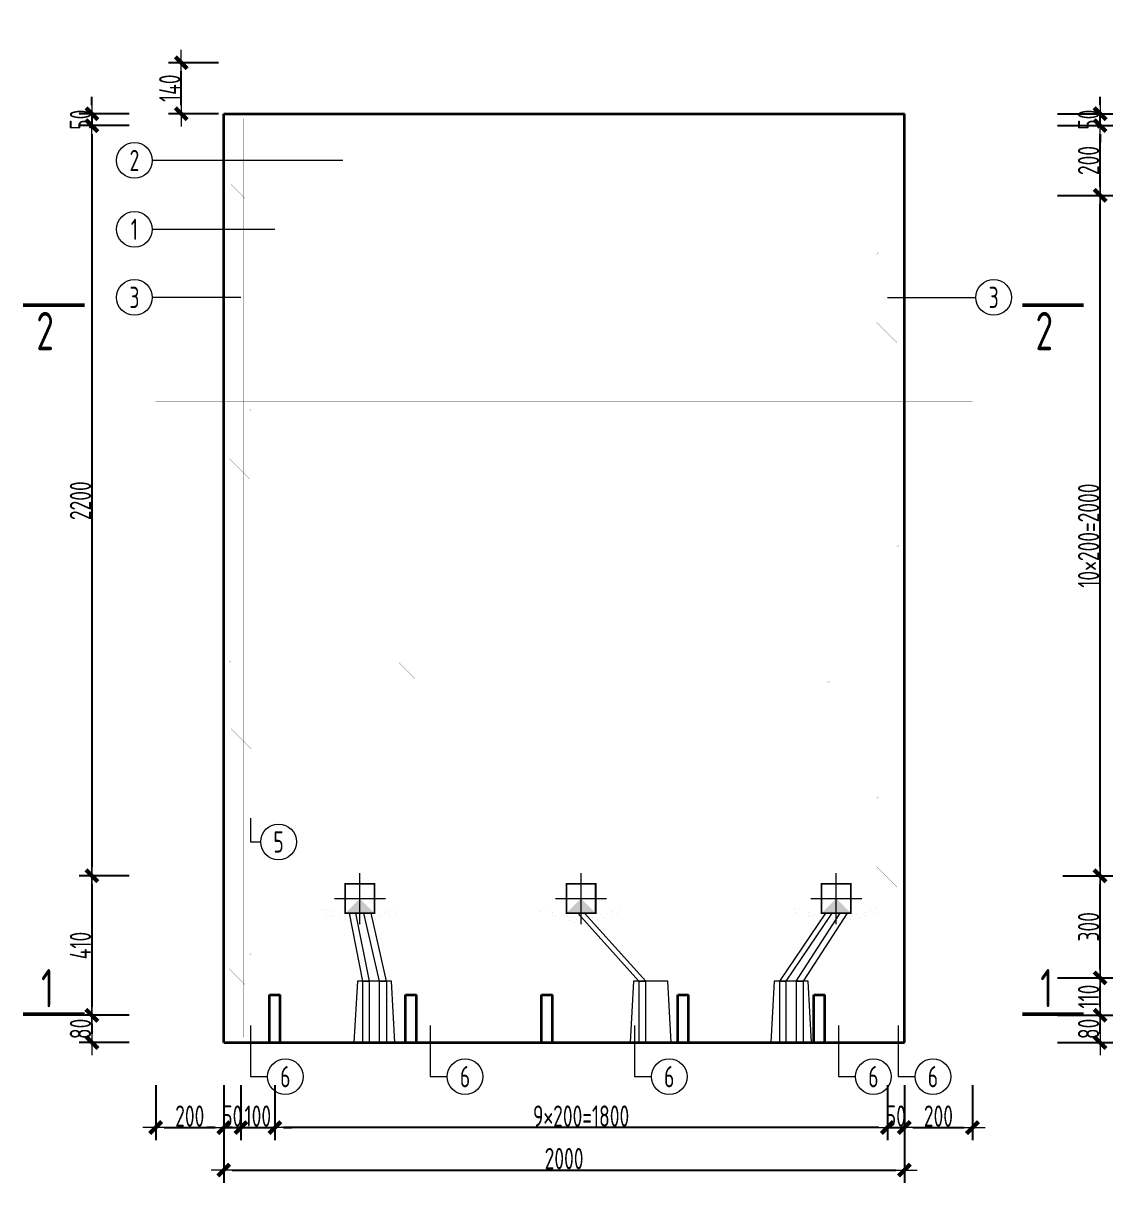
# Model space of a CAD drawing. Extents: x -85320 to 1679916, y -1321939 to 627.
# Drawn here: x 1171296 to 1184104, y -850904 to -837270 of the extents above; entities that cross this region are included whole.
import ezdxf
from ezdxf.enums import TextEntityAlignment as Align

# ---------------------------------------------------------------- set-up
doc = ezdxf.new("R2010")
doc.units = 0
doc.header["$LTSCALE"] = 1000
doc.linetypes.add('DOTE', pattern=[2.42, 2, -0.2, 0.02, -0.2])
for name, color, linetype in [('DIAN BOX', 7, 'Continuous'), ('图名', 85, 'Continuous'), ('砼墙', 3, 'Continuous')]:
    doc.layers.add(name, color=color, linetype=linetype)
for name, color, linetype, lineweight in [('WCOL', 7, 'Continuous', 0), ('手孔', 6, 'Continuous', 0), ('直线', 7, 'Continuous', 18), ('预制墙墙身水平筋', 130, 'Continuous', 18), ('预制墙墙身纵向受力筋', 1, 'Continuous', 18), ('预制墙墙身纵向非受力筋', 94, 'Continuous', 18), ('预制墙墙身附加筋', 94, 'Continuous', 18), ('预制墙拉筋', 130, 'Continuous', 18), ('预制墙详图标注', 3, 'Continuous', 18), ('预制墙详图轮廓', 3, 'Continuous', 35)]:
    doc.layers.add(name, color=color, linetype=linetype, lineweight=lineweight)
doc.styles.add('样式 1', font='yjkeng.shx', dxfattribs={"width": 0.7, "bigfont": 'yjkchn.shx'})
doc.styles.add('样式 2', font='yjkeng.shx', dxfattribs={"width": 0.7, "bigfont": 'yjkchn.shx'})
doc.dimstyles.new('盈建科结构', dxfattribs={"dimscale": 100, "dimtxt": 2.5, "dimasz": 1, "dimexe": 1.5, "dimexo": 0.625, "dimgap": 0.1, "dimtad": 1, "dimdec": 0, "dimrnd": 1, "dimzin": 0, "dimdsep": 46, "dimtxsty": '样式 1', "dimblk": '_yjkbk', "dimblk1": 'ARCHTICK', "dimblk2": 'ARCHTICK', "dimcen": 0.09, "dimadec": 0, "dimazin": 0, "dimtfac": 1, "dimtdec": 4, "dimtix": 1, "dimtmove": 2, "dimatfit": 3, "dimfxl": 1, "dimtolj": 1, "dimtzin": 0, "dimarcsym": 0})

# ---------------------------------------------------------------- blocks, each defined once
blk = doc.blocks.new('_yjkbk')
blk.add_line((-1, 0), (1.5, 0))
blk.add_lwpolyline([(-0.7, -0.7, 0.5, 0.5, 0), (0.7, 0.7, 0.5, 0.5, 0)], format="xyseb")
blk = doc.blocks.new('*D447')
at = {"layer": 'Defpoints', "color": 0, "transparency": 16777216}
for p in [(1172854, -849754), (1173654, -849754), (1173654, -850254)]:
    blk.add_point(p, dxfattribs=at)
at = {"layer": '预制墙详图标注', "color": 0, "lineweight": -2, "transparency": 16777216}
for p, q in [((1172854, -849754), (1172854, -850404)), ((1173654, -849754), (1173654, -850404)), ((1172954, -850254), (1173554, -850254))]:
    blk.add_line(p, q, dxfattribs=at)
at = {"layer": '预制墙详图标注', "color": 0, "lineweight": -2, "transparency": 16777216, "xscale": 100, "yscale": 100, "zscale": 100, "rotation": 180}
blk.add_blockref('_yjkbk', (1172854, -850254), dxfattribs=at)
at = {"layer": '预制墙详图标注', "color": 0, "lineweight": -2, "transparency": 16777216, "xscale": 100, "yscale": 100, "zscale": 100}
blk.add_blockref('_yjkbk', (1173654, -850254), dxfattribs=at)
at = {"layer": '预制墙详图标注', "color": 0, "transparency": 16777216, "insert": (1173254, -850244), "char_height": 250, "attachment_point": 8, "style": '样式 1'}
blk.add_mtext('\\A1;200', dxfattribs=at)
blk = doc.blocks.new('_ArchTick')
at = {"color": 0, "linetype": 'ByBlock', "const_width": 0.4}
blk.add_lwpolyline([(-0.5, -0.5), (0.5, 0.5)], dxfattribs=at)
blk = doc.blocks.new('*D448')
at = {"layer": 'Defpoints', "color": 0, "transparency": 16777216}
for p in [(1173654, -849754), (1173854, -849754), (1173854, -850254)]:
    blk.add_point(p, dxfattribs=at)
at = {"layer": '预制墙详图标注', "color": 0, "lineweight": -2, "transparency": 16777216}
for p, q in [((1173654, -849754), (1173654, -850404)), ((1173854, -849754), (1173854, -850404)), ((1173554, -850254), (1173454, -850254)), ((1173654, -850254), (1173854, -850254)), ((1173954, -850254), (1174054, -850254))]:
    blk.add_line(p, q, dxfattribs=at)
at = {"layer": '预制墙详图标注', "color": 0, "lineweight": -2, "transparency": 16777216, "xscale": 100, "yscale": 100, "zscale": 100}
blk.add_blockref('_yjkbk', (1173654, -850254), dxfattribs=at)
at = {"layer": '预制墙详图标注', "color": 0, "lineweight": -2, "transparency": 16777216, "xscale": 100, "yscale": 100, "zscale": 100, "rotation": 180}
blk.add_blockref('_yjkbk', (1173854, -850254), dxfattribs=at)
at = {"layer": '预制墙详图标注', "color": 0, "transparency": 16777216, "insert": (1173754, -850244), "char_height": 250, "attachment_point": 8, "style": '样式 1'}
blk.add_mtext('\\A1;50', dxfattribs=at)
blk = doc.blocks.new('*D449')
at = {"layer": 'Defpoints', "color": 0, "transparency": 16777216}
for p in [(1173854, -849754), (1174254, -849754), (1174254, -850254)]:
    blk.add_point(p, dxfattribs=at)
at = {"layer": '预制墙详图标注', "color": 0, "lineweight": -2, "transparency": 16777216}
for p, q in [((1173854, -849754), (1173854, -850404)), ((1174254, -849754), (1174254, -850404)), ((1173754, -850254), (1173654, -850254)), ((1173854, -850254), (1174254, -850254)), ((1174354, -850254), (1174454, -850254))]:
    blk.add_line(p, q, dxfattribs=at)
at = {"layer": '预制墙详图标注', "color": 0, "lineweight": -2, "transparency": 16777216, "xscale": 100, "yscale": 100, "zscale": 100}
blk.add_blockref('_yjkbk', (1173854, -850254), dxfattribs=at)
at = {"layer": '预制墙详图标注', "color": 0, "lineweight": -2, "transparency": 16777216, "xscale": 100, "yscale": 100, "zscale": 100, "rotation": 180}
blk.add_blockref('_yjkbk', (1174254, -850254), dxfattribs=at)
at = {"layer": '预制墙详图标注', "color": 0, "transparency": 16777216, "insert": (1174054, -850244), "char_height": 250, "attachment_point": 8, "style": '样式 1'}
blk.add_mtext('\\A1;100', dxfattribs=at)
blk = doc.blocks.new('*D450')
at = {"layer": 'Defpoints', "color": 0, "transparency": 16777216}
for p in [(1174254, -849754), (1181454, -849754), (1174254, -850254)]:
    blk.add_point(p, dxfattribs=at)
at = {"layer": '预制墙详图标注', "color": 0, "lineweight": -2, "transparency": 16777216}
for p, q in [((1174254, -849816), (1174254, -850404)), ((1181454, -849816), (1181454, -850404)), ((1181354, -850254), (1174354, -850254))]:
    blk.add_line(p, q, dxfattribs=at)
at = {"layer": '预制墙详图标注', "color": 0, "lineweight": -2, "transparency": 16777216, "xscale": 100, "yscale": 100, "zscale": 100, "rotation": 180}
blk.add_blockref('_yjkbk', (1174254, -850254), dxfattribs=at)
at = {"layer": '预制墙详图标注', "color": 0, "lineweight": -2, "transparency": 16777216, "xscale": 100, "yscale": 100, "zscale": 100}
blk.add_blockref('_yjkbk', (1181454, -850254), dxfattribs=at)
at = {"layer": '预制墙详图标注', "color": 0, "transparency": 16777216, "insert": (1177854, -850244), "char_height": 250, "attachment_point": 8, "style": '样式 1'}
blk.add_mtext('\\A1;9×200=1800', dxfattribs=at)
blk = doc.blocks.new('*D451')
at = {"layer": 'Defpoints', "color": 0, "transparency": 16777216}
for p in [(1181454, -849754), (1181654, -849754), (1181654, -850254)]:
    blk.add_point(p, dxfattribs=at)
at = {"layer": '预制墙详图标注', "color": 0, "lineweight": -2, "transparency": 16777216}
for p, q in [((1181454, -849754), (1181454, -850404)), ((1181654, -849754), (1181654, -850404)), ((1181354, -850254), (1181254, -850254)), ((1181454, -850254), (1181654, -850254)), ((1181754, -850254), (1181854, -850254))]:
    blk.add_line(p, q, dxfattribs=at)
at = {"layer": '预制墙详图标注', "color": 0, "lineweight": -2, "transparency": 16777216, "xscale": 100, "yscale": 100, "zscale": 100}
blk.add_blockref('_yjkbk', (1181454, -850254), dxfattribs=at)
at = {"layer": '预制墙详图标注', "color": 0, "lineweight": -2, "transparency": 16777216, "xscale": 100, "yscale": 100, "zscale": 100, "rotation": 180}
blk.add_blockref('_yjkbk', (1181654, -850254), dxfattribs=at)
at = {"layer": '预制墙详图标注', "color": 0, "transparency": 16777216, "insert": (1181554, -850244), "char_height": 250, "attachment_point": 8, "style": '样式 1'}
blk.add_mtext('\\A1;50', dxfattribs=at)
blk = doc.blocks.new('*D452')
at = {"layer": 'Defpoints', "color": 0, "transparency": 16777216}
for p in [(1181654, -849754), (1182454, -849754), (1182454, -850254)]:
    blk.add_point(p, dxfattribs=at)
at = {"layer": '预制墙详图标注', "color": 0, "lineweight": -2, "transparency": 16777216}
for p, q in [((1181654, -849754), (1181654, -850404)), ((1182454, -849754), (1182454, -850404)), ((1181754, -850254), (1182354, -850254))]:
    blk.add_line(p, q, dxfattribs=at)
at = {"layer": '预制墙详图标注', "color": 0, "lineweight": -2, "transparency": 16777216, "xscale": 100, "yscale": 100, "zscale": 100, "rotation": 180}
blk.add_blockref('_yjkbk', (1181654, -850254), dxfattribs=at)
at = {"layer": '预制墙详图标注', "color": 0, "lineweight": -2, "transparency": 16777216, "xscale": 100, "yscale": 100, "zscale": 100}
blk.add_blockref('_yjkbk', (1182454, -850254), dxfattribs=at)
at = {"layer": '预制墙详图标注', "color": 0, "transparency": 16777216, "insert": (1182054, -850244), "char_height": 250, "attachment_point": 8, "style": '样式 1'}
blk.add_mtext('\\A1;200', dxfattribs=at)
blk = doc.blocks.new('*D459')
at = {"layer": 'Defpoints', "color": 0, "transparency": 16777216}
for p in [(1173654, -850254), (1181654, -850254), (1181654, -850754)]:
    blk.add_point(p, dxfattribs=at)
at = {"layer": '预制墙详图标注', "color": 0, "lineweight": -2, "transparency": 16777216}
for p, q in [((1173654, -850316), (1173654, -850904)), ((1181654, -850316), (1181654, -850904)), ((1173754, -850754), (1181554, -850754))]:
    blk.add_line(p, q, dxfattribs=at)
at = {"layer": '预制墙详图标注', "color": 0, "lineweight": -2, "transparency": 16777216, "xscale": 100, "yscale": 100, "zscale": 100, "rotation": 180}
blk.add_blockref('_yjkbk', (1173654, -850754), dxfattribs=at)
at = {"layer": '预制墙详图标注', "color": 0, "lineweight": -2, "transparency": 16777216, "xscale": 100, "yscale": 100, "zscale": 100}
blk.add_blockref('_yjkbk', (1181654, -850754), dxfattribs=at)
at = {"layer": '预制墙详图标注', "color": 0, "transparency": 16777216, "insert": (1177654, -850744), "char_height": 250, "attachment_point": 8, "style": '样式 1'}
blk.add_mtext('\\A1;2000', dxfattribs=at)
blk = doc.blocks.new('*D460')
at = {"layer": 'Defpoints', "color": 0, "transparency": 16777216}
for p in [(1172604, -848934), (1172104, -849254), (1172604, -849254)]:
    blk.add_point(p, dxfattribs=at)
at = {"layer": '预制墙详图标注', "color": 0, "lineweight": -2, "transparency": 16777216}
for p, q in [((1172541, -848934), (1171954, -848934)), ((1172104, -849034), (1172104, -849154)), ((1172541, -849254), (1171954, -849254))]:
    blk.add_line(p, q, dxfattribs=at)
at = {"layer": '预制墙详图标注', "color": 0, "lineweight": -2, "transparency": 16777216, "xscale": 100, "yscale": 100, "zscale": 100}
for p, rotation in [((1172104, -848934), 90), ((1172104, -849254), 270)]:
    blk.add_blockref('_yjkbk', p, dxfattribs=dict(at, rotation=rotation))
at = {"layer": '预制墙详图标注', "color": 0, "transparency": 16777216, "insert": (1172094, -849094), "char_height": 250, "attachment_point": 8, "rotation": 90, "style": '样式 1'}
blk.add_mtext('\\A1;80', dxfattribs=at)
blk = doc.blocks.new('*D461')
at = {"layer": 'Defpoints', "color": 0, "transparency": 16777216}
for p in [(1172604, -847294), (1172104, -848934), (1172604, -848934)]:
    blk.add_point(p, dxfattribs=at)
at = {"layer": '预制墙详图标注', "color": 0, "lineweight": -2, "transparency": 16777216}
for p, q in [((1172541, -847294), (1171954, -847294)), ((1172104, -847394), (1172104, -848834)), ((1172541, -848934), (1171954, -848934))]:
    blk.add_line(p, q, dxfattribs=at)
at = {"layer": '预制墙详图标注', "color": 0, "lineweight": -2, "transparency": 16777216, "xscale": 100, "yscale": 100, "zscale": 100}
for p, rotation in [((1172104, -847294), 90), ((1172104, -848934), 270)]:
    blk.add_blockref('_yjkbk', p, dxfattribs=dict(at, rotation=rotation))
at = {"layer": '预制墙详图标注', "color": 0, "transparency": 16777216, "insert": (1172094, -848114), "char_height": 250, "attachment_point": 8, "rotation": 90, "style": '样式 1'}
blk.add_mtext('\\A1;410', dxfattribs=at)
blk = doc.blocks.new('*D462')
at = {"layer": 'Defpoints', "color": 0, "transparency": 16777216}
for p in [(1172604, -838474), (1172104, -847294), (1172604, -847294)]:
    blk.add_point(p, dxfattribs=at)
at = {"layer": '预制墙详图标注', "color": 0, "lineweight": -2, "transparency": 16777216}
for p, q in [((1172541, -838474), (1171954, -838474)), ((1172104, -838574), (1172104, -847194)), ((1172541, -847294), (1171954, -847294))]:
    blk.add_line(p, q, dxfattribs=at)
at = {"layer": '预制墙详图标注', "color": 0, "lineweight": -2, "transparency": 16777216, "xscale": 100, "yscale": 100, "zscale": 100}
for p, rotation in [((1172104, -838474), 90), ((1172104, -847294), 270)]:
    blk.add_blockref('_yjkbk', p, dxfattribs=dict(at, rotation=rotation))
at = {"layer": '预制墙详图标注', "color": 0, "transparency": 16777216, "insert": (1172094, -842884), "char_height": 250, "attachment_point": 8, "rotation": 90, "style": '样式 1'}
blk.add_mtext('\\A1;2200', dxfattribs=at)
blk = doc.blocks.new('*D463')
at = {"layer": 'Defpoints', "color": 0, "transparency": 16777216}
for p in [(1172604, -838334), (1172104, -838474), (1172604, -838474)]:
    blk.add_point(p, dxfattribs=at)
at = {"layer": '预制墙详图标注', "color": 0, "lineweight": -2, "transparency": 16777216}
for p, q in [((1172104, -838234), (1172104, -838134)), ((1172541, -838334), (1171954, -838334)), ((1172104, -838334), (1172104, -838474)), ((1172541, -838474), (1171954, -838474)), ((1172104, -838574), (1172104, -838674))]:
    blk.add_line(p, q, dxfattribs=at)
at = {"layer": '预制墙详图标注', "color": 0, "lineweight": -2, "transparency": 16777216, "xscale": 100, "yscale": 100, "zscale": 100}
for p, rotation in [((1172104, -838334), 270), ((1172104, -838474), 90)]:
    blk.add_blockref('_yjkbk', p, dxfattribs=dict(at, rotation=rotation))
at = {"layer": '预制墙详图标注', "color": 0, "transparency": 16777216, "insert": (1172094, -838404), "char_height": 250, "attachment_point": 8, "rotation": 90, "style": '样式 1'}
blk.add_mtext('\\A1;50', dxfattribs=at)
blk = doc.blocks.new('*D464')
at = {"layer": 'Defpoints', "color": 0, "transparency": 16777216}
for p in [(1183454, -848934), (1183954, -848934), (1183454, -849254)]:
    blk.add_point(p, dxfattribs=at)
at = {"layer": '预制墙详图标注', "color": 0, "lineweight": -2, "transparency": 16777216}
for p, q in [((1183454, -848934), (1184104, -848934)), ((1183954, -849154), (1183954, -849034)), ((1183454, -849254), (1184104, -849254))]:
    blk.add_line(p, q, dxfattribs=at)
at = {"layer": '预制墙详图标注', "color": 0, "lineweight": -2, "transparency": 16777216, "xscale": 100, "yscale": 100, "zscale": 100}
for p, rotation in [((1183954, -848934), 90), ((1183954, -849254), 270)]:
    blk.add_blockref('_yjkbk', p, dxfattribs=dict(at, rotation=rotation))
at = {"layer": '预制墙详图标注', "color": 0, "transparency": 16777216, "insert": (1183944, -849094), "char_height": 250, "attachment_point": 8, "rotation": 90, "style": '样式 1'}
blk.add_mtext('\\A1;80', dxfattribs=at)
blk = doc.blocks.new('*D465')
at = {"layer": 'Defpoints', "color": 0, "transparency": 16777216}
for p in [(1183454, -848494), (1183954, -848494), (1183454, -848934)]:
    blk.add_point(p, dxfattribs=at)
at = {"layer": '预制墙详图标注', "color": 0, "lineweight": -2, "transparency": 16777216}
for p, q in [((1183454, -848494), (1184104, -848494)), ((1183954, -848834), (1183954, -848594)), ((1183454, -848934), (1184104, -848934))]:
    blk.add_line(p, q, dxfattribs=at)
at = {"layer": '预制墙详图标注', "color": 0, "lineweight": -2, "transparency": 16777216, "xscale": 100, "yscale": 100, "zscale": 100}
for p, rotation in [((1183954, -848494), 90), ((1183954, -848934), 270)]:
    blk.add_blockref('_yjkbk', p, dxfattribs=dict(at, rotation=rotation))
at = {"layer": '预制墙详图标注', "color": 0, "transparency": 16777216, "insert": (1183944, -848714), "char_height": 250, "attachment_point": 8, "rotation": 90, "style": '样式 1'}
blk.add_mtext('\\A1;110', dxfattribs=at)
blk = doc.blocks.new('*D466')
at = {"layer": 'Defpoints', "color": 0, "transparency": 16777216}
for p in [(1183454, -847294), (1183954, -847294), (1183454, -848494)]:
    blk.add_point(p, dxfattribs=at)
at = {"layer": '预制墙详图标注', "color": 0, "lineweight": -2, "transparency": 16777216}
for p, q in [((1183516, -847294), (1184104, -847294)), ((1183954, -848394), (1183954, -847394)), ((1183516, -848494), (1184104, -848494))]:
    blk.add_line(p, q, dxfattribs=at)
at = {"layer": '预制墙详图标注', "color": 0, "lineweight": -2, "transparency": 16777216, "xscale": 100, "yscale": 100, "zscale": 100}
for p, rotation in [((1183954, -847294), 90), ((1183954, -848494), 270)]:
    blk.add_blockref('_yjkbk', p, dxfattribs=dict(at, rotation=rotation))
at = {"layer": '预制墙详图标注', "color": 0, "transparency": 16777216, "insert": (1183944, -847894), "char_height": 250, "attachment_point": 8, "rotation": 90, "style": '样式 1'}
blk.add_mtext('\\A1;300', dxfattribs=at)
blk = doc.blocks.new('线盒')
at = {"layer": 'DIAN BOX'}
h = blk.add_hatch(color=256, dxfattribs=at)
h.dxf.hatch_style = 1
h.paths.add_polyline_path([(1465682, -670175), (1465854, -670347), (1465510, -670347)])
at = {"color": 6, "const_width": 20}
blk.add_lwpolyline([(1465510, -670003), (1465854, -670003), (1465854, -670347), (1465510, -670347), (1465510, -670003)], dxfattribs=at)
at = {"layer": 'WCOL', "color": 4, "linetype": 'DOTE'}
for p, q in [((1465682, -670475), (1465682, -669876)), ((1465383, -670175), (1465982, -670175))]:
    blk.add_line(p, q, dxfattribs=at)
at = {"layer": 'WCOL', "color": 5}
blk.add_lwpolyline([(1465510, -670347), (1465854, -670347), (1465854, -670003), (1465510, -670003)], close=True, dxfattribs=at)
blk = doc.blocks.new('手孔')
at = {"layer": '手孔', "color": 6}
blk.add_lwpolyline([(1383436, -746221), (1383916, -746221), (1383876, -745501), (1383476, -745501)], close=True, dxfattribs=at)
at = {"layer": '手孔', "color": 4}
for points in [[(1383538, -746221), (1383618, -746221), (1383618, -745501), (1383538, -745501)], [(1383817, -746221), (1383737, -746221), (1383737, -745501), (1383817, -745501)]]:
    blk.add_lwpolyline(points, close=True, dxfattribs=at)
blk = doc.blocks.new('*D2456')
at = {"layer": 'Defpoints', "color": 0, "transparency": 16777216}
for p in [(1183454, -839294), (1183954, -839294), (1183454, -847294)]:
    blk.add_point(p, dxfattribs=at)
at = {"layer": '预制墙详图标注', "color": 0, "lineweight": -2, "transparency": 16777216}
for p, q in [((1183516, -839294), (1184104, -839294)), ((1183954, -847194), (1183954, -839394)), ((1183516, -847294), (1184104, -847294))]:
    blk.add_line(p, q, dxfattribs=at)
at = {"layer": '预制墙详图标注', "color": 0, "lineweight": -2, "transparency": 16777216, "xscale": 100, "yscale": 100, "zscale": 100}
for p, rotation in [((1183954, -839294), 90), ((1183954, -847294), 270)]:
    blk.add_blockref('_yjkbk', p, dxfattribs=dict(at, rotation=rotation))
at = {"layer": '预制墙详图标注', "color": 0, "transparency": 16777216, "insert": (1183944, -843294), "char_height": 250, "attachment_point": 8, "rotation": 90, "style": '样式 1'}
blk.add_mtext('\\A1;10×200=2000', dxfattribs=at)
blk = doc.blocks.new('*D2457')
at = {"layer": 'Defpoints', "color": 0, "transparency": 16777216}
for p in [(1183454, -838474), (1183954, -838474), (1183454, -839294)]:
    blk.add_point(p, dxfattribs=at)
at = {"layer": '预制墙详图标注', "color": 0, "lineweight": -2, "transparency": 16777216}
for p, q in [((1183454, -838474), (1184104, -838474)), ((1183954, -839194), (1183954, -838574)), ((1183454, -839294), (1184104, -839294))]:
    blk.add_line(p, q, dxfattribs=at)
at = {"layer": '预制墙详图标注', "color": 0, "lineweight": -2, "transparency": 16777216, "xscale": 100, "yscale": 100, "zscale": 100}
for p, rotation in [((1183954, -838474), 90), ((1183954, -839294), 270)]:
    blk.add_blockref('_yjkbk', p, dxfattribs=dict(at, rotation=rotation))
at = {"layer": '预制墙详图标注', "color": 0, "transparency": 16777216, "insert": (1183944, -838884), "char_height": 250, "attachment_point": 8, "rotation": 90, "style": '样式 1'}
blk.add_mtext('\\A1;200', dxfattribs=at)
blk = doc.blocks.new('*D2458')
at = {"layer": 'Defpoints', "color": 0, "transparency": 16777216}
for p in [(1183454, -838334), (1183954, -838334), (1183454, -838474)]:
    blk.add_point(p, dxfattribs=at)
at = {"layer": '预制墙详图标注', "color": 0, "lineweight": -2, "transparency": 16777216}
for p, q in [((1183954, -838234), (1183954, -838134)), ((1183454, -838334), (1184104, -838334)), ((1183954, -838474), (1183954, -838334)), ((1183454, -838474), (1184104, -838474)), ((1183954, -838574), (1183954, -838674))]:
    blk.add_line(p, q, dxfattribs=at)
at = {"layer": '预制墙详图标注', "color": 0, "lineweight": -2, "transparency": 16777216, "xscale": 100, "yscale": 100, "zscale": 100}
for p, rotation in [((1183954, -838334), 270), ((1183954, -838474), 90)]:
    blk.add_blockref('_yjkbk', p, dxfattribs=dict(at, rotation=rotation))
at = {"layer": '预制墙详图标注', "color": 0, "transparency": 16777216, "insert": (1183944, -838404), "char_height": 250, "attachment_point": 8, "rotation": 90, "style": '样式 1'}
blk.add_mtext('\\A1;50', dxfattribs=at)
blk = doc.blocks.new('*D2995')
at = {"layer": 'Defpoints', "color": 0, "transparency": 16777216}
for p in [(1173154, -837734), (1173654, -837734), (1173654, -838334)]:
    blk.add_point(p, dxfattribs=at)
at = {"layer": '预制墙详图标注', "color": 0, "lineweight": -2, "transparency": 16777216}
for p, q in [((1173591, -837734), (1173004, -837734)), ((1173154, -838234), (1173154, -837834)), ((1173591, -838334), (1173004, -838334))]:
    blk.add_line(p, q, dxfattribs=at)
at = {"layer": '预制墙详图标注', "color": 0, "lineweight": -2, "transparency": 16777216, "xscale": 100, "yscale": 100, "zscale": 100}
for p, rotation in [((1173154, -837734), 90), ((1173154, -838334), 270)]:
    blk.add_blockref('_yjkbk', p, dxfattribs=dict(at, rotation=rotation))
at = {"layer": '预制墙详图标注', "color": 0, "transparency": 16777216, "insert": (1173144, -838034), "char_height": 250, "attachment_point": 8, "rotation": 90, "style": '样式 1'}
blk.add_mtext('\\A1;140', dxfattribs=at)

msp = doc.modelspace()

# ---------------------------------------------------------------- linework, layer by layer
at = {"layer": 'WCOL', "color": 7}
for points in [[(1175286.012, -848533.638), (1175366.012, -848533.638), (1175206.437, -847733.638), (1175126.437, -847733.638)], [(1175564.494, -848533.638), (1175484.494, -848533.638), (1175300.919, -847733.638), (1175380.919, -847733.638)], [(1178533.775, -848533.638), (1178613.775, -848533.638), (1177893.678, -847733.638), (1177813.678, -847733.638)], [(1180185.162, -848533.638), (1180265.162, -848533.638), (1180806.437, -847733.638), (1180726.437, -847733.638)], [(1180463.645, -848533.638), (1180383.645, -848533.638), (1180900.919, -847733.638), (1180980.919, -847733.638)]]:
    msp.add_lwpolyline(points, close=True, dxfattribs=at)
at = {"layer": '图名', "lineweight": 50}
for p, q in [((1172016.178, -840583.638), (1171296.178, -840583.638)), ((1183041.178, -840583.638), (1183761.178, -840583.638)), ((1172016.178, -848921.638), (1171296.178, -848921.638)), ((1183041.178, -848921.638), (1183761.178, -848921.638))]:
    msp.add_line(p, q, dxfattribs=at)
at = {"layer": '手孔', "color": 6}
msp.add_lwpolyline([(1178431.788, -849253.638), (1178911.788, -849253.638), (1178871.788, -848533.638), (1178471.788, -848533.638)], close=True, dxfattribs=at)
at = {"layer": '手孔', "color": 4}
msp.add_lwpolyline([(1178533.775, -849253.638), (1178613.775, -849253.638), (1178613.775, -848533.638), (1178533.775, -848533.638)], close=True, dxfattribs=at)
at = {"layer": '直线', "lineweight": 18}
for p, q in [((1175053.678, -838883.361), (1172813.678, -838883.361)), ((1174253.678, -839693.361), (1172813.678, -839693.361)), ((1173853.678, -840493.361), (1172813.678, -840493.361)), ((1181453.678, -840493.361), (1182493.678, -840493.361))]:
    msp.add_line(p, q, dxfattribs=at)
for points in [[(1173967.675, -846615.636), (1173967.675, -846895.636), (1174087.675, -846895.636)], [(1173967.675, -849055.636), (1173967.675, -849655.636), (1174167.675, -849655.636)], [(1176079.675, -849055.636), (1176079.675, -849655.636), (1176279.675, -849655.636)], [(1178479.675, -849055.636), (1178479.675, -849655.636), (1178679.675, -849655.636)], [(1180879.675, -849055.636), (1180879.675, -849655.636), (1181079.675, -849655.636)], [(1181579.68, -849055.636), (1181579.68, -849655.636), (1181779.68, -849655.636)]]:
    msp.add_lwpolyline(points, dxfattribs=at)
for centre in [(1172603.678, -838883.361), (1172603.678, -839693.361), (1172603.678, -840493.361), (1182703.678, -840493.361), (1174297.675, -846895.636), (1174377.675, -849655.636), (1176489.675, -849655.636), (1178889.675, -849655.636), (1181289.675, -849655.636), (1181989.68, -849655.636)]:
    msp.add_circle(centre, 210, dxfattribs=at)
at = {"layer": '砼墙', "lineweight": 35}
for p, q in [((1174189.678, -849253.638), (1174189.678, -848693.638)), ((1174189.678, -848693.638), (1174317.678, -848693.638)), ((1174317.678, -849253.638), (1174317.678, -848693.638)), ((1175789.678, -849253.638), (1175789.678, -848693.638)), ((1175789.678, -848693.638), (1175917.678, -848693.638)), ((1175917.678, -849253.638), (1175917.678, -848693.638)), ((1177389.678, -849253.638), (1177389.678, -848693.638)), ((1177389.678, -848693.638), (1177517.678, -848693.638)), ((1177517.678, -849253.638), (1177517.678, -848693.638)), ((1178989.678, -849253.638), (1178989.678, -848693.638)), ((1178989.678, -848693.638), (1179117.678, -848693.638)), ((1179117.678, -849253.638), (1179117.678, -848693.638)), ((1180589.678, -849253.638), (1180589.678, -848693.638)), ((1180589.678, -848693.638), (1180717.678, -848693.638)), ((1180717.678, -849253.638), (1180717.678, -848693.638))]:
    msp.add_line(p, q, dxfattribs=at)
at = {"layer": '预制墙墙身水平筋', "lineweight": 18, "const_width": 0.18}
for points in [[(1172990.213, -838493.638), (1172853.678, -838493.638), (1172853.678, -838453.638), (1182453.678, -838453.638), (1182453.678, -838493.638), (1182317.142, -838493.638), (1182317.142, -838453.638), (1182453.678, -838453.638), (1182453.678, -838493.638), (1172853.678, -838493.638), (1172853.678, -838453.638), (1172990.213, -838453.638)], [(1172990.213, -838493.638), (1172853.678, -838493.638), (1172853.678, -838453.638), (1182453.678, -838453.638), (1182453.678, -838493.638), (1182317.142, -838493.638), (1182317.142, -838453.638), (1182453.678, -838453.638), (1182453.678, -838493.638), (1172853.678, -838493.638), (1172853.678, -838453.638), (1172990.213, -838453.638)], [(1172990.213, -839313.638), (1172853.678, -839313.638), (1172853.678, -839273.638), (1182453.678, -839273.638), (1182453.678, -839313.638), (1182317.142, -839313.638), (1182317.142, -839273.638), (1182453.678, -839273.638), (1182453.678, -839313.638), (1172853.678, -839313.638), (1172853.678, -839273.638), (1172990.213, -839273.638)], [(1172990.213, -839313.638), (1172853.678, -839313.638), (1172853.678, -839273.638), (1182453.678, -839273.638), (1182453.678, -839313.638), (1182317.142, -839313.638), (1182317.142, -839273.638), (1182453.678, -839273.638), (1182453.678, -839313.638), (1172853.678, -839313.638), (1172853.678, -839273.638), (1172990.213, -839273.638)], [(1172990.213, -840113.638), (1172853.678, -840113.638), (1172853.678, -840073.638), (1182453.678, -840073.638), (1182453.678, -840113.638), (1182317.142, -840113.638), (1182317.142, -840073.638), (1182453.678, -840073.638), (1182453.678, -840113.638), (1172853.678, -840113.638), (1172853.678, -840073.638), (1172990.213, -840073.638)], [(1172990.213, -840113.638), (1172853.678, -840113.638), (1172853.678, -840073.638), (1182453.678, -840073.638), (1182453.678, -840113.638), (1182317.142, -840113.638), (1182317.142, -840073.638), (1182453.678, -840073.638), (1182453.678, -840113.638), (1172853.678, -840113.638), (1172853.678, -840073.638), (1172990.213, -840073.638)], [(1172990.213, -840913.638), (1172853.678, -840913.638), (1172853.678, -840873.638), (1182453.678, -840873.638), (1182453.678, -840913.638), (1182317.142, -840913.638), (1182317.142, -840873.638), (1182453.678, -840873.638), (1182453.678, -840913.638), (1172853.678, -840913.638), (1172853.678, -840873.638), (1172990.213, -840873.638)], [(1172990.213, -840913.638), (1172853.678, -840913.638), (1172853.678, -840873.638), (1182453.678, -840873.638), (1182453.678, -840913.638), (1182317.142, -840913.638), (1182317.142, -840873.638), (1182453.678, -840873.638), (1182453.678, -840913.638), (1172853.678, -840913.638), (1172853.678, -840873.638), (1172990.213, -840873.638)], [(1172990.213, -841713.638), (1172853.678, -841713.638), (1172853.678, -841673.638), (1182453.678, -841673.638), (1182453.678, -841713.638), (1182317.142, -841713.638), (1182317.142, -841673.638), (1182453.678, -841673.638), (1182453.678, -841713.638), (1172853.678, -841713.638), (1172853.678, -841673.638), (1172990.213, -841673.638)], [(1172990.213, -841713.638), (1172853.678, -841713.638), (1172853.678, -841673.638), (1182453.678, -841673.638), (1182453.678, -841713.638), (1182317.142, -841713.638), (1182317.142, -841673.638), (1182453.678, -841673.638), (1182453.678, -841713.638), (1172853.678, -841713.638), (1172853.678, -841673.638), (1172990.213, -841673.638)], [(1172990.213, -842513.638), (1172853.678, -842513.638), (1172853.678, -842473.638), (1182453.678, -842473.638), (1182453.678, -842513.638), (1182317.142, -842513.638), (1182317.142, -842473.638), (1182453.678, -842473.638), (1182453.678, -842513.638), (1172853.678, -842513.638), (1172853.678, -842473.638), (1172990.213, -842473.638)], [(1172990.213, -842513.638), (1172853.678, -842513.638), (1172853.678, -842473.638), (1182453.678, -842473.638), (1182453.678, -842513.638), (1182317.142, -842513.638), (1182317.142, -842473.638), (1182453.678, -842473.638), (1182453.678, -842513.638), (1172853.678, -842513.638), (1172853.678, -842473.638), (1172990.213, -842473.638)], [(1172990.213, -843313.638), (1172853.678, -843313.638), (1172853.678, -843273.638), (1182453.678, -843273.638), (1182453.678, -843313.638), (1182317.142, -843313.638), (1182317.142, -843273.638), (1182453.678, -843273.638), (1182453.678, -843313.638), (1172853.678, -843313.638), (1172853.678, -843273.638), (1172990.213, -843273.638)], [(1172990.213, -843313.638), (1172853.678, -843313.638), (1172853.678, -843273.638), (1182453.678, -843273.638), (1182453.678, -843313.638), (1182317.142, -843313.638), (1182317.142, -843273.638), (1182453.678, -843273.638), (1182453.678, -843313.638), (1172853.678, -843313.638), (1172853.678, -843273.638), (1172990.213, -843273.638)], [(1172990.213, -844113.638), (1172853.678, -844113.638), (1172853.678, -844073.638), (1182453.678, -844073.638), (1182453.678, -844113.638), (1182317.142, -844113.638), (1182317.142, -844073.638), (1182453.678, -844073.638), (1182453.678, -844113.638), (1172853.678, -844113.638), (1172853.678, -844073.638), (1172990.213, -844073.638)], [(1172990.213, -844113.638), (1172853.678, -844113.638), (1172853.678, -844073.638), (1182453.678, -844073.638), (1182453.678, -844113.638), (1182317.142, -844113.638), (1182317.142, -844073.638), (1182453.678, -844073.638), (1182453.678, -844113.638), (1172853.678, -844113.638), (1172853.678, -844073.638), (1172990.213, -844073.638)], [(1172990.213, -844913.638), (1172853.678, -844913.638), (1172853.678, -844873.638), (1182453.678, -844873.638), (1182453.678, -844913.638), (1182317.142, -844913.638), (1182317.142, -844873.638), (1182453.678, -844873.638), (1182453.678, -844913.638), (1172853.678, -844913.638), (1172853.678, -844873.638), (1172990.213, -844873.638)], [(1172990.213, -844913.638), (1172853.678, -844913.638), (1172853.678, -844873.638), (1182453.678, -844873.638), (1182453.678, -844913.638), (1182317.142, -844913.638), (1182317.142, -844873.638), (1182453.678, -844873.638), (1182453.678, -844913.638), (1172853.678, -844913.638), (1172853.678, -844873.638), (1172990.213, -844873.638)], [(1172990.213, -845713.638), (1172853.678, -845713.638), (1172853.678, -845673.638), (1182453.678, -845673.638), (1182453.678, -845713.638), (1182317.142, -845713.638), (1182317.142, -845673.638), (1182453.678, -845673.638), (1182453.678, -845713.638), (1172853.678, -845713.638), (1172853.678, -845673.638), (1172990.213, -845673.638)], [(1172990.213, -845713.638), (1172853.678, -845713.638), (1172853.678, -845673.638), (1182453.678, -845673.638), (1182453.678, -845713.638), (1182317.142, -845713.638), (1182317.142, -845673.638), (1182453.678, -845673.638), (1182453.678, -845713.638), (1172853.678, -845713.638), (1172853.678, -845673.638), (1172990.213, -845673.638)], [(1172990.213, -846513.638), (1172853.678, -846513.638), (1172853.678, -846473.638), (1182453.678, -846473.638), (1182453.678, -846513.638), (1182317.142, -846513.638), (1182317.142, -846473.638), (1182453.678, -846473.638), (1182453.678, -846513.638), (1172853.678, -846513.638), (1172853.678, -846473.638), (1172990.213, -846473.638)], [(1172990.213, -846513.638), (1172853.678, -846513.638), (1172853.678, -846473.638), (1182453.678, -846473.638), (1182453.678, -846513.638), (1182317.142, -846513.638), (1182317.142, -846473.638), (1182453.678, -846473.638), (1182453.678, -846513.638), (1172853.678, -846513.638), (1172853.678, -846473.638), (1172990.213, -846473.638)], [(1172990.213, -847313.638), (1172853.678, -847313.638), (1172853.678, -847273.638), (1182453.678, -847273.638), (1182453.678, -847313.638), (1182317.142, -847313.638), (1182317.142, -847273.638), (1182453.678, -847273.638), (1182453.678, -847313.638), (1172853.678, -847313.638), (1172853.678, -847273.638), (1172990.213, -847273.638)], [(1172990.213, -847313.638), (1172853.678, -847313.638), (1172853.678, -847273.638), (1182453.678, -847273.638), (1182453.678, -847313.638), (1182317.142, -847313.638), (1182317.142, -847273.638), (1182453.678, -847273.638), (1182453.678, -847313.638), (1172853.678, -847313.638), (1172853.678, -847273.638), (1172990.213, -847273.638)], [(1172990.213, -848113.638), (1172853.678, -848113.638), (1172853.678, -848073.638), (1182453.678, -848073.638), (1182453.678, -848113.638), (1182317.142, -848113.638), (1182317.142, -848073.638), (1182453.678, -848073.638), (1182453.678, -848113.638), (1172853.678, -848113.638), (1172853.678, -848073.638), (1172990.213, -848073.638)], [(1172990.213, -848113.638), (1172853.678, -848113.638), (1172853.678, -848073.638), (1182453.678, -848073.638), (1182453.678, -848113.638), (1182317.142, -848113.638), (1182317.142, -848073.638), (1182453.678, -848073.638), (1182453.678, -848113.638), (1172853.678, -848113.638), (1172853.678, -848073.638), (1172990.213, -848073.638)], [(1172990.213, -848513.638), (1172853.678, -848513.638), (1172853.678, -848473.638), (1182453.678, -848473.638), (1182453.678, -848513.638), (1182317.142, -848513.638), (1182317.142, -848473.638), (1182453.678, -848473.638), (1182453.678, -848513.638), (1172853.678, -848513.638), (1172853.678, -848473.638), (1172990.213, -848473.638)], [(1172990.213, -848513.638), (1172853.678, -848513.638), (1172853.678, -848473.638), (1182453.678, -848473.638), (1182453.678, -848513.638), (1182317.142, -848513.638), (1182317.142, -848473.638), (1182453.678, -848473.638), (1182453.678, -848513.638), (1172853.678, -848513.638), (1172853.678, -848473.638), (1172990.213, -848473.638)]]:
    msp.add_lwpolyline(points, close=True, dxfattribs=at)
for points in [[(1172990.213, -847713.638), (1172853.678, -847713.638), (1172853.678, -847673.638), (1174755.39, -847673.638)], [(1174759.361, -847713.638), (1172853.678, -847713.638), (1172853.678, -847673.638), (1172990.213, -847673.638), (1172990.213, -847713.638)], [(1174755.39, -847673.638), (1175253.678, -847820.99)], [(1175253.678, -847860.99), (1174759.361, -847713.638)], [(1175253.678, -847820.99), (1175756.12, -847673.638)], [(1175752.148, -847713.638), (1175253.678, -847860.99)], [(1177359.361, -847713.638), (1175752.148, -847713.638)], [(1175756.12, -847673.638), (1177355.39, -847673.638)], [(1177355.39, -847673.638), (1177853.678, -847820.99)], [(1177853.678, -847860.99), (1177359.361, -847713.638)], [(1177853.678, -847820.99), (1178356.12, -847673.638)], [(1178352.148, -847713.638), (1177853.678, -847860.99)], [(1180359.361, -847713.638), (1178352.148, -847713.638)], [(1178356.12, -847673.638), (1180355.39, -847673.638)], [(1180355.39, -847673.638), (1180853.678, -847820.99)], [(1180853.678, -847860.99), (1180359.361, -847713.638)], [(1180853.678, -847820.99), (1181356.12, -847673.638)], [(1181352.148, -847713.638), (1180853.678, -847860.99)], [(1181356.12, -847673.638), (1182453.678, -847673.638), (1182453.678, -847713.638), (1182317.142, -847713.638), (1182317.142, -847673.638), (1182453.678, -847673.638), (1182453.678, -847713.638), (1181352.148, -847713.638)], [(1172990.213, -848953.638), (1172853.678, -848953.638), (1172853.678, -848913.638), (1175122.176, -848913.638)], [(1175119.632, -848953.638), (1172853.678, -848953.638), (1172853.678, -848913.638), (1172990.213, -848913.638), (1172990.213, -848953.638)], [(1178292.934, -848953.638), (1175757.068, -848953.638)], [(1175759.072, -848913.638), (1178294.587, -848913.638)], [(1178960.564, -848913.638), (1179969.73, -848913.638)], [(1179969.067, -848953.638), (1178960.564, -848953.638)], [(1180589.678, -848913.638), (1182453.678, -848913.638), (1182453.678, -848953.638), (1182317.142, -848953.638), (1182317.142, -848913.638), (1182453.678, -848913.638), (1182453.678, -848953.638), (1180604.195, -848953.638)]]:
    msp.add_lwpolyline(points, dxfattribs=at)
at = {"layer": '预制墙墙身纵向受力筋', "lineweight": 18, "const_width": 0.18}
for points in [[(1174221.678, -848769.638), (1174221.678, -837269.638), (1174285.678, -837269.638), (1174285.678, -848769.638)], [(1175821.678, -848769.638), (1175821.678, -837269.638), (1175885.678, -837269.638), (1175885.678, -848769.638)], [(1177421.678, -848769.638), (1177421.678, -837269.638), (1177485.678, -837269.638), (1177485.678, -848769.638)], [(1179021.678, -848769.638), (1179021.678, -837269.638), (1179085.678, -837269.638), (1179085.678, -848769.638)], [(1180621.678, -848769.638), (1180621.678, -837269.638), (1180685.678, -837269.638), (1180685.678, -848769.638)]]:
    msp.add_lwpolyline(points, close=True, dxfattribs=at)
at = {"layer": '预制墙墙身纵向非受力筋', "lineweight": 18, "const_width": 0.18}
for points in [[(1175037.678, -849193.638), (1175037.678, -838393.638), (1175069.678, -838393.638), (1175069.678, -849193.638)], [(1176637.678, -849193.638), (1176637.678, -838393.638), (1176669.678, -838393.638), (1176669.678, -849193.638)], [(1178237.678, -849193.638), (1178237.678, -838393.638), (1178269.678, -838393.638), (1178269.678, -849193.638)], [(1179837.678, -849193.638), (1179837.678, -838393.638), (1179869.678, -838393.638), (1179869.678, -849193.638)]]:
    msp.add_lwpolyline(points, close=True, dxfattribs=at)
at = {"layer": '预制墙墙身附加筋', "lineweight": 18, "const_width": 0.18}
for points in [[(1173825.678, -849193.638), (1173825.678, -838393.638), (1173881.678, -838393.638), (1173881.678, -849193.638)], [(1181425.678, -849193.638), (1181425.678, -838393.638), (1181481.678, -838393.638), (1181481.678, -849193.638)]]:
    msp.add_lwpolyline(points, close=True, dxfattribs=at)
at = {"layer": '预制墙拉筋', "lineweight": 18, "const_width": 0.18}
for points in [[(1173738.989, -838344.322), (1173978.989, -838584.322), (1173956.362, -838606.95), (1173716.362, -838366.95)], [(1175734.989, -838344.322), (1175974.989, -838584.322), (1175952.362, -838606.95), (1175712.362, -838366.95)], [(1178134.989, -838344.322), (1178374.989, -838584.322), (1178352.362, -838606.95), (1178112.362, -838366.95)], [(1180534.989, -838344.322), (1180774.989, -838584.322), (1180752.362, -838606.95), (1180512.362, -838366.95)], [(1181350.994, -838344.322), (1181590.994, -838584.322), (1181568.367, -838606.95), (1181328.367, -838366.95)], [(1173738.989, -839164.322), (1173978.989, -839404.322), (1173956.362, -839426.95), (1173716.362, -839186.95)], [(1181350.994, -839164.322), (1181590.994, -839404.322), (1181568.367, -839426.95), (1181328.367, -839186.95)], [(1173738.989, -839964.322), (1173978.989, -840204.322), (1173956.362, -840226.95), (1173716.362, -839986.95)], [(1175734.989, -839964.322), (1175974.989, -840204.322), (1175952.362, -840226.95), (1175712.362, -839986.95)], [(1178134.989, -839964.322), (1178374.989, -840204.322), (1178352.362, -840226.95), (1178112.362, -839986.95)], [(1180534.989, -839964.322), (1180774.989, -840204.322), (1180752.362, -840226.95), (1180512.362, -839986.95)], [(1181350.994, -839964.322), (1181590.994, -840204.322), (1181568.367, -840226.95), (1181328.367, -839986.95)], [(1173738.989, -840764.322), (1173978.989, -841004.322), (1173956.362, -841026.95), (1173716.362, -840786.95)], [(1181350.994, -840764.322), (1181590.994, -841004.322), (1181568.367, -841026.95), (1181328.367, -840786.95)], [(1173738.989, -841564.322), (1173978.989, -841804.322), (1173956.362, -841826.95), (1173716.362, -841586.95)], [(1181350.994, -841564.322), (1181590.994, -841804.322), (1181568.367, -841826.95), (1181328.367, -841586.95)], [(1173738.989, -842364.322), (1173978.989, -842604.322), (1173956.362, -842626.95), (1173716.362, -842386.95)], [(1175734.989, -842364.322), (1175974.989, -842604.322), (1175952.362, -842626.95), (1175712.362, -842386.95)], [(1178134.989, -842364.322), (1178374.989, -842604.322), (1178352.362, -842626.95), (1178112.362, -842386.95)], [(1180534.989, -842364.322), (1180774.989, -842604.322), (1180752.362, -842626.95), (1180512.362, -842386.95)], [(1181350.994, -842364.322), (1181590.994, -842604.322), (1181568.367, -842626.95), (1181328.367, -842386.95)], [(1173738.989, -843164.322), (1173978.989, -843404.322), (1173956.362, -843426.95), (1173716.362, -843186.95)], [(1181350.994, -843164.322), (1181590.994, -843404.322), (1181568.367, -843426.95), (1181328.367, -843186.95)], [(1173738.989, -843964.322), (1173978.989, -844204.322), (1173956.362, -844226.95), (1173716.362, -843986.95)], [(1181350.994, -843964.322), (1181590.994, -844204.322), (1181568.367, -844226.95), (1181328.367, -843986.95)], [(1173738.989, -844764.322), (1173978.989, -845004.322), (1173956.362, -845026.95), (1173716.362, -844786.95)], [(1175734.989, -844764.322), (1175974.989, -845004.322), (1175952.362, -845026.95), (1175712.362, -844786.95)], [(1178134.989, -844764.322), (1178374.989, -845004.322), (1178352.362, -845026.95), (1178112.362, -844786.95)], [(1180534.989, -844764.322), (1180774.989, -845004.322), (1180752.362, -845026.95), (1180512.362, -844786.95)], [(1181350.994, -844764.322), (1181590.994, -845004.322), (1181568.367, -845026.95), (1181328.367, -844786.95)], [(1173738.989, -845564.322), (1173978.989, -845804.322), (1173956.362, -845826.95), (1173716.362, -845586.95)], [(1181350.994, -845564.322), (1181590.994, -845804.322), (1181568.367, -845826.95), (1181328.367, -845586.95)], [(1173738.989, -846364.322), (1173978.989, -846604.322), (1173956.362, -846626.95), (1173716.362, -846386.95)], [(1181350.994, -846364.322), (1181590.994, -846604.322), (1181568.367, -846626.95), (1181328.367, -846386.95)], [(1173738.989, -847164.322), (1173978.989, -847404.322), (1173956.362, -847426.95), (1173716.362, -847186.95)], [(1175734.989, -847164.322), (1175974.989, -847404.322), (1175952.362, -847426.95), (1175712.362, -847186.95)], [(1178134.989, -847164.322), (1178374.989, -847404.322), (1178352.362, -847426.95), (1178112.362, -847186.95)], [(1180534.989, -847164.322), (1180774.989, -847404.322), (1180752.362, -847426.95), (1180512.362, -847186.95)], [(1181350.994, -847164.322), (1181590.994, -847404.322), (1181568.367, -847426.95), (1181328.367, -847186.95)], [(1173738.989, -847564.322), (1173978.989, -847804.322), (1173956.362, -847826.95), (1173716.362, -847586.95)], [(1181350.994, -847564.322), (1181590.994, -847804.322), (1181568.367, -847826.95), (1181328.367, -847586.95)], [(1173738.989, -847964.322), (1173978.989, -848204.322), (1173956.362, -848226.95), (1173716.362, -847986.95)], [(1181350.994, -847964.322), (1181590.994, -848204.322), (1181568.367, -848226.95), (1181328.367, -847986.95)], [(1173738.989, -848364.322), (1173978.989, -848604.322), (1173956.362, -848626.95), (1173716.362, -848386.95)], [(1181350.994, -848364.322), (1181590.994, -848604.322), (1181568.367, -848626.95), (1181328.367, -848386.95)], [(1173738.989, -848804.322), (1173978.989, -849044.322), (1173956.362, -849066.95), (1173716.362, -848826.95)], [(1175850.989, -848804.322), (1176090.989, -849044.322), (1176068.362, -849066.95), (1175828.362, -848826.95)], [(1178250.989, -848804.322), (1178490.989, -849044.322), (1178468.362, -849066.95), (1178228.362, -848826.95)], [(1180650.989, -848804.322), (1180890.989, -849044.322), (1180868.362, -849066.95), (1180628.362, -848826.95)], [(1181350.994, -848804.322), (1181590.994, -849044.322), (1181568.367, -849066.95), (1181328.367, -848826.95)]]:
    msp.add_lwpolyline(points, close=True, dxfattribs=at)
at = {"layer": '预制墙详图轮廓', "lineweight": 35}
for p, q in [((1173653.678, -838333.638), (1181653.678, -838333.638)), ((1173653.678, -849253.638), (1173653.678, -838333.638)), ((1181653.678, -849253.638), (1181653.678, -838333.638)), ((1173653.678, -849253.638), (1181653.678, -849253.638))]:
    msp.add_line(p, q, dxfattribs=at)

# ---------------------------------------------------------------- block references
at = {"layer": 'WCOL', "color": 7}
for p in [(-290428.775, -177386.203), (-287828.775, -177386.203), (-284828.775, -177386.203)]:
    msp.add_blockref('线盒', p, dxfattribs=at)
at = {"layer": '手孔', "color": 7}
for p in [(-208252.178, -103032.758), (-203353.028, -103032.758)]:
    msp.add_blockref('手孔', p, dxfattribs=at)

# ---------------------------------------------------------------- texts
at = {"layer": '图名', "linetype": 'Continuous', "style": '样式 2', "width": 0.7}
for s, p in [('2', (1171656.178, -841114.638)), ('2', (1183401.178, -841114.638)), ('1', (1171656.178, -848840.638)), ('1', (1183401.178, -848840.638))]:
    msp.add_text(s, height=450, dxfattribs=at).set_placement(p, align=Align.RIGHT)
at = {"layer": '直线', "linetype": 'Continuous', "style": '样式 1', "width": 0.7}
for s, p in [('2', (1172603.678, -838883.361)), ('1', (1172603.678, -839693.361)), ('3', (1172603.678, -840493.361)), ('3', (1182703.678, -840493.361)), ('5', (1174297.675, -846895.636)), ('6', (1174377.675, -849655.636)), ('6', (1176489.675, -849655.636)), ('6', (1178889.675, -849655.636)), ('6', (1181289.675, -849655.636)), ('6', (1181989.68, -849655.636))]:
    msp.add_text(s, height=250, dxfattribs=at).set_placement(p, align=Align.MIDDLE_CENTER)

# ---------------------------------------------------------------- dimensions: what is measured, and where the dimension line sits
at = {"layer": '预制墙详图标注'}
for p1, p2, distance, text, override, picture, middle in [((1173653.678, -838333.638), (1173653.678, -837733.638), 500, '140', {"dimscale": 100, "dimtxt": 2.5, "dimasz": 1, "dimexe": 1.5, "dimexo": 0.625, "dimgap": 0.1, "dimtad": 1, "dimlfac": 0.25, "dimrnd": 5, "dimdle": 0, "dimtix": 1, "dimfxlon": 0}, '*D2995', (1173018.678, -838033.638)), ((1172603.678, -838333.638), (1172603.678, -838473.638), -500, '50', {"dimscale": 100, "dimtxt": 2.5, "dimasz": 1, "dimexe": 1.5, "dimexo": 0.625, "dimgap": 0.1, "dimtad": 1, "dimlfac": 0.25, "dimrnd": 5, "dimdle": 0, "dimtix": 1, "dimfxlon": 0}, '*D463', (1171968.678, -838403.638)), ((1183453.678, -838473.637), (1183453.678, -838333.637), -500, '50', {"dimscale": 100, "dimtxt": 2.5, "dimasz": 1, "dimexe": 1.5, "dimexo": 0, "dimgap": 0.1, "dimtad": 1, "dimlfac": 0.25, "dimrnd": 5, "dimdle": 0, "dimfxlon": 0}, '*D2458', (1183818.678, -838403.637)), ((1172603.678, -838473.638), (1172603.678, -847293.638), -500, '2200', {"dimscale": 100, "dimtxt": 2.5, "dimasz": 1, "dimexe": 1.5, "dimexo": 0.625, "dimgap": 0.1, "dimtad": 1, "dimlfac": 0.25, "dimrnd": 5, "dimdle": 0, "dimtix": 1, "dimfxlon": 0}, '*D462', (1171968.678, -842883.638)), ((1183453.678, -839293.637), (1183453.678, -838473.637), -500, '200', {"dimscale": 100, "dimtxt": 2.5, "dimasz": 1, "dimexe": 1.5, "dimexo": 0, "dimgap": 0.1, "dimtad": 1, "dimlfac": 0.25, "dimrnd": 5, "dimdle": 0, "dimfxlon": 0}, '*D2457', (1183818.678, -838883.637)), ((1183453.678, -847293.637), (1183453.678, -839293.637), -500, '10×200=2000', {"dimscale": 100, "dimtxt": 2.5, "dimasz": 1, "dimexe": 1.5, "dimexo": 0.625, "dimgap": 0.1, "dimtad": 1, "dimlfac": 0.25, "dimrnd": 5, "dimdle": 0, "dimtix": 1, "dimfxlon": 0}, '*D2456', (1183818.678, -843293.637)), ((1183453.678, -848493.638), (1183453.678, -847293.638), -500, '300', {"dimscale": 100, "dimtxt": 2.5, "dimasz": 1, "dimexe": 1.5, "dimexo": 0.625, "dimgap": 0.1, "dimtad": 1, "dimlfac": 0.25, "dimrnd": 5, "dimdle": 0, "dimtix": 1, "dimfxlon": 0}, '*D466', (1183818.678, -847893.638)), ((1181453.678, -849753.638), (1174253.678, -849753.638), 500, '9×200=1800', {"dimscale": 100, "dimtxt": 2.5, "dimasz": 1, "dimexe": 1.5, "dimexo": 0.625, "dimgap": 0.1, "dimtad": 1, "dimlfac": 0.25, "dimrnd": 5, "dimdle": 0, "dimtix": 1, "dimfxlon": 0}, '*D450', (1177853.678, -850118.638))]:
    dim = msp.add_aligned_dim(p1=p1, p2=p2, distance=distance, text=text, dimstyle='盈建科结构', override=override, dxfattribs=at)
    dim.commit()
    dim.dimension.update_dxf_attribs({"geometry": picture, "text_midpoint": middle})
for p1, p2, override, picture, middle in [((1172603.678, -847293.638), (1172603.678, -848933.638), {"dimscale": 100, "dimtxt": 2.5, "dimasz": 1, "dimexe": 1.5, "dimexo": 0.625, "dimgap": 0.1, "dimtad": 1, "dimlfac": 0.25, "dimrnd": 5, "dimdle": 0, "dimtix": 1, "dimfxlon": 0}, '*D461', (1171968.678, -848113.638)), ((1183453.678, -848933.638), (1183453.678, -848493.638), {"dimscale": 100, "dimtxt": 2.5, "dimasz": 1, "dimexe": 1.5, "dimexo": 0, "dimgap": 0.1, "dimtad": 1, "dimlfac": 0.25, "dimrnd": 5, "dimdle": 0, "dimfxlon": 0}, '*D465', (1183818.678, -848713.638)), ((1172603.678, -848933.638), (1172603.678, -849253.638), {"dimscale": 100, "dimtxt": 2.5, "dimasz": 1, "dimexe": 1.5, "dimexo": 0.625, "dimgap": 0.1, "dimtad": 1, "dimlfac": 0.25, "dimrnd": 5, "dimdle": 0, "dimtix": 1, "dimfxlon": 0}, '*D460', (1171968.678, -849093.638)), ((1183453.678, -849253.638), (1183453.678, -848933.638), {"dimscale": 100, "dimtxt": 2.5, "dimasz": 1, "dimexe": 1.5, "dimexo": 0, "dimgap": 0.1, "dimtad": 1, "dimlfac": 0.25, "dimrnd": 5, "dimdle": 0, "dimfxlon": 0}, '*D464', (1183818.678, -849093.638)), ((1172853.678, -849753.638), (1173653.678, -849753.638), {"dimscale": 100, "dimtxt": 2.5, "dimasz": 1, "dimexe": 1.5, "dimexo": 0, "dimgap": 0.1, "dimtad": 1, "dimlfac": 0.25, "dimrnd": 5, "dimdle": 0, "dimfxlon": 0}, '*D447', (1173253.678, -850118.638)), ((1173653.678, -849753.638), (1173853.678, -849753.638), {"dimscale": 100, "dimtxt": 2.5, "dimasz": 1, "dimexe": 1.5, "dimexo": 0, "dimgap": 0.1, "dimtad": 1, "dimlfac": 0.25, "dimrnd": 5, "dimdle": 0, "dimfxlon": 0}, '*D448', (1173753.678, -850118.638)), ((1173853.678, -849753.638), (1174253.678, -849753.638), {"dimscale": 100, "dimtxt": 2.5, "dimasz": 1, "dimexe": 1.5, "dimexo": 0, "dimgap": 0.1, "dimtad": 1, "dimlfac": 0.25, "dimrnd": 5, "dimdle": 0, "dimfxlon": 0}, '*D449', (1174053.678, -850118.638)), ((1181453.678, -849753.638), (1181653.678, -849753.638), {"dimscale": 100, "dimtxt": 2.5, "dimasz": 1, "dimexe": 1.5, "dimexo": 0, "dimgap": 0.1, "dimtad": 1, "dimlfac": 0.25, "dimrnd": 5, "dimdle": 0, "dimfxlon": 0}, '*D451', (1181553.678, -850118.638)), ((1181653.678, -849753.638), (1182453.678, -849753.638), {"dimscale": 100, "dimtxt": 2.5, "dimasz": 1, "dimexe": 1.5, "dimexo": 0, "dimgap": 0.1, "dimtad": 1, "dimlfac": 0.25, "dimrnd": 5, "dimdle": 0, "dimfxlon": 0}, '*D452', (1182053.678, -850118.638)), ((1173653.678, -850253.638), (1181653.678, -850253.638), {"dimscale": 100, "dimtxt": 2.5, "dimasz": 1, "dimexe": 1.5, "dimexo": 0.625, "dimgap": 0.1, "dimtad": 1, "dimlfac": 0.25, "dimrnd": 5, "dimdle": 0, "dimtix": 1, "dimfxlon": 0}, '*D459', (1177653.678, -850618.638))]:
    dim = msp.add_aligned_dim(p1=p1, p2=p2, distance=-500, dimstyle='盈建科结构', override=override, dxfattribs=at)
    dim.commit()
    dim.dimension.update_dxf_attribs({"geometry": picture, "text_midpoint": middle})

doc.saveas('drawing.dxf')
